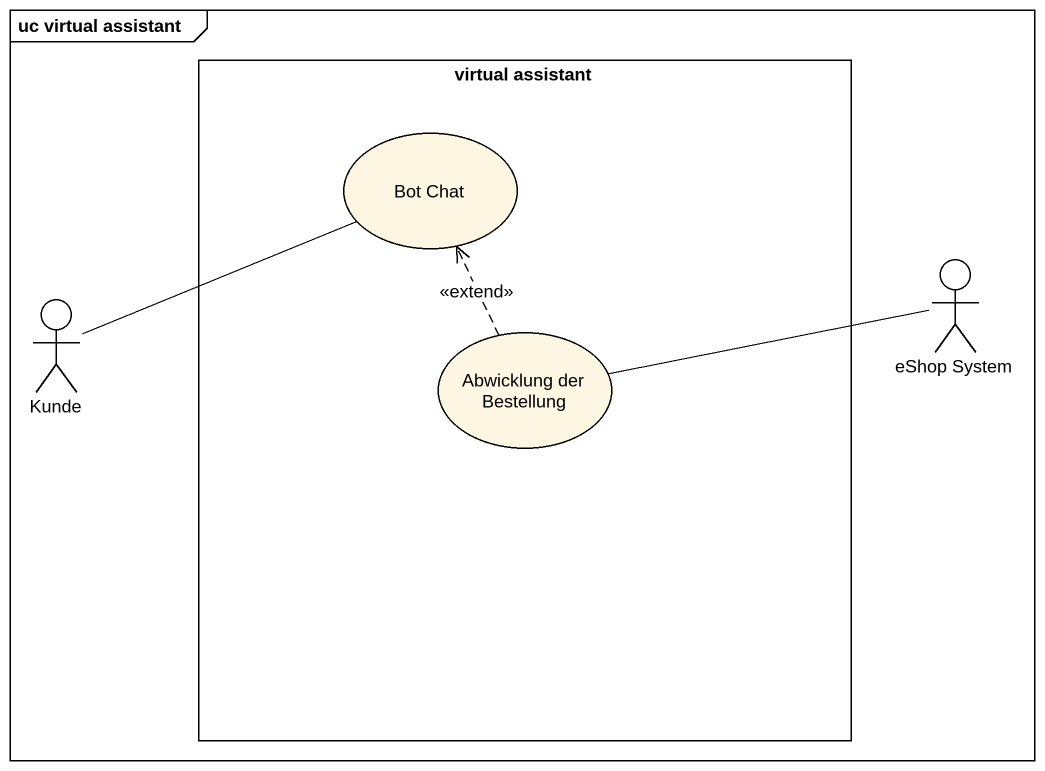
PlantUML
@startuml
mainframe uc virtual assistant
rectangle "virtual assistant" as virtual_assistant {
  usecase "Bot Chat" as Bot_Chat
  usecase "Abwicklung der Bestellung" as Abwicklung_der_Bestellung
}
actor "eShop System" as eShop_System
actor Kunde
eShop_System -left- Abwicklung_der_Bestellung
Kunde -right- Bot_Chat
Abwicklung_der_Bestellung .up.> Bot_Chat : <<extend>>
@enduml
